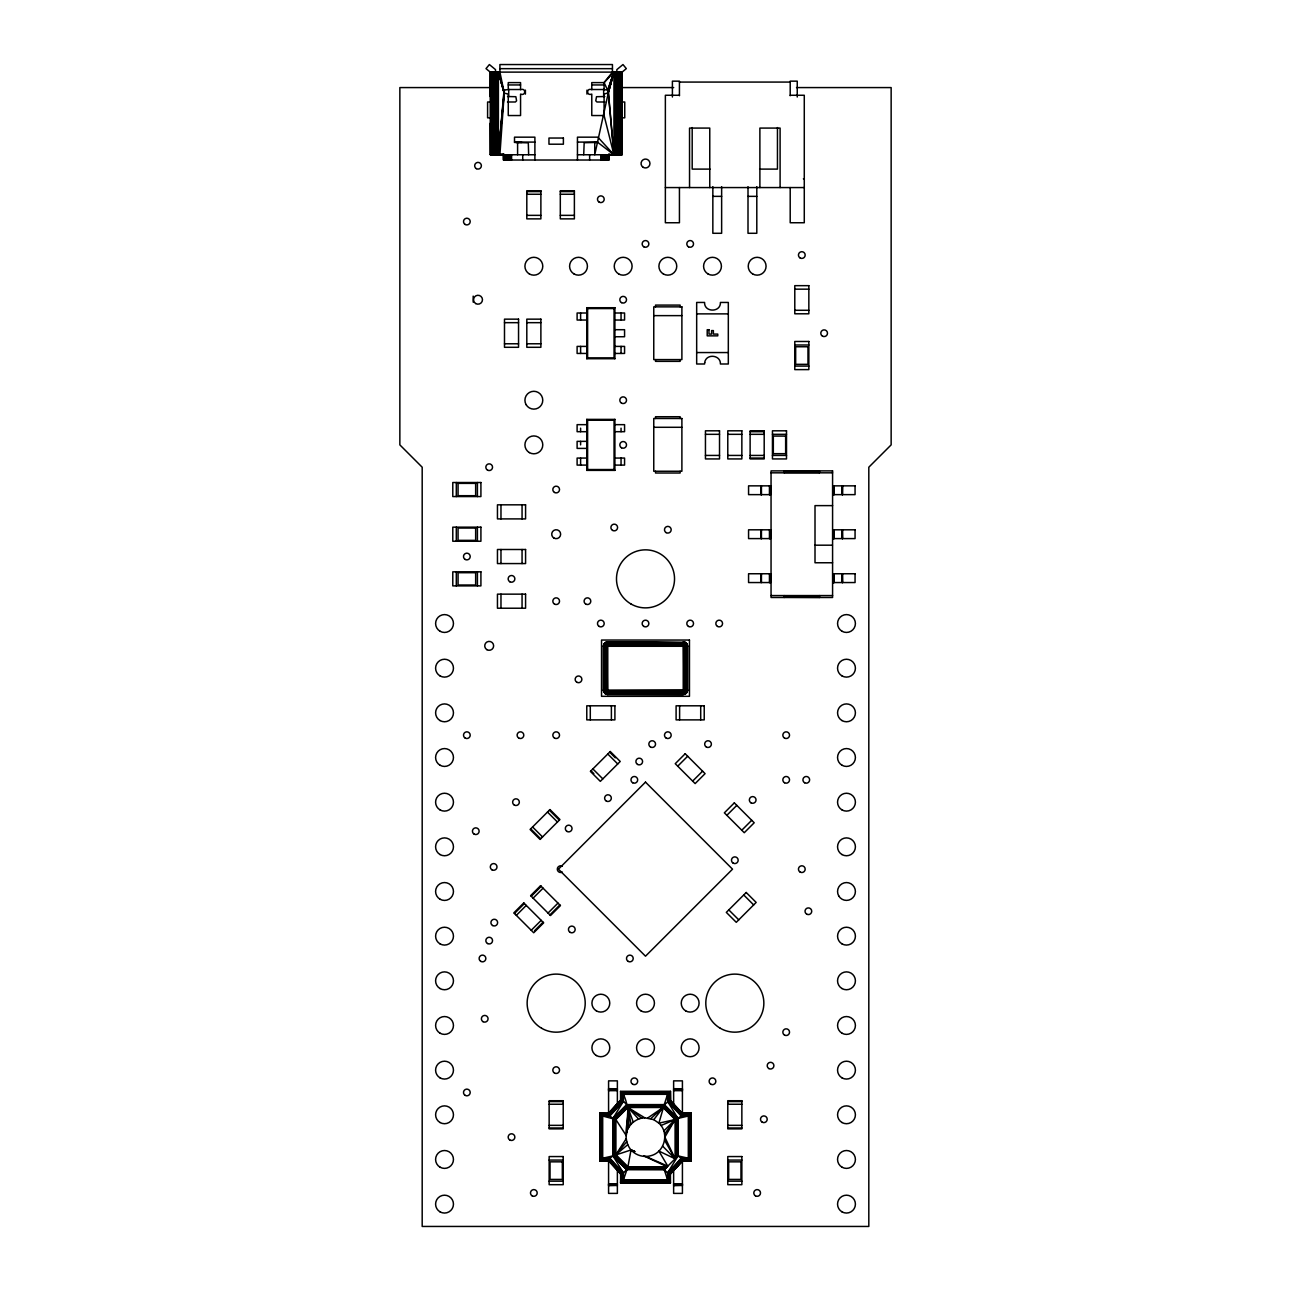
<?xml version="1.0" encoding="UTF-8"?>
<svg xmlns="http://www.w3.org/2000/svg" width="1291" height="1291" viewBox="0 0 1291 1291"><rect width="100%" height="100%" fill="white"/><g stroke="black" fill="none" stroke-linecap="round" stroke-linejoin="round"><path stroke-width="1.5" d="M583.71 154.759L584.178 142.72L596.232 142.446M490.354 72.118L490.241 96.551L491.29 96.551M634.752 1151.362L631.025 1149.958L613.096 1155.848L609.852 1158.237L608.577 1161.125L599.782 1161.142L599.782 1113.116L602.687 1116.021L615.872 1119.555L626.216 1135.564C629.266 1121.944 629.395 1107.258 623.424 1094.316L620.519 1091.428L670.481 1091.411L670.432 1100.222L664.268 1104.596L658.894 1123.17C669.609 1132.675 664.784 1152.282 650.874 1155.703C643.854 1157.753 635.866 1155.445 631.025 1149.958C621.036 1138.065 629.233 1121.137 627.926 1107.5L663.074 1107.5L675.128 1119.555L675.128 1158.802L658.894 1151.072L667.786 1166.144L645.726 1156.429M620.842 1091.734L620.729 1100.287L608.674 1113.326L620.632 1100.255L620.842 1091.734L620.842 1100.335L608.723 1113.439L599.992 1113.326L599.895 1161.029L602.687 1158.237L612.967 1155.897L626.732 1169.646L664.397 1169.533L626.861 1169.323L613.306 1155.768L613.306 1118.49L626.813 1104.806L664.187 1104.806L677.823 1118.442L688.313 1116.021L691.105 1113.229L682.406 1113.165L681.148 1116.021L678.033 1118.361L660.96 1125.51M626.716 1132.497L627.926 1107.5L644.725 1117.796L653.795 1119.652L658.894 1123.17L675.128 1119.555L664.849 1137.129L675.128 1158.802L662.622 1146.118M499.907 154.759L504.232 93.097L498.391 72.118L498.391 154.759L504.232 93.097L508.267 94.098L508.267 115.544L520.563 115.544L520.563 94.098C526.099 96.389 526.099 87.385 520.563 89.692L520.563 82.608L508.267 82.608L508.267 89.692L505.346 89.805L503.942 91.354L498.391 154.759L504.055 92.774M603.3 646.275L604.898 642.853L607.771 641.805L685.473 642.402L687.7 646.275L687.7 690.088L686.651 692.96L683.229 694.558L607.771 694.558L604.898 693.509L603.3 690.088L603.3 646.275L687.7 646.275M608.481 92.081L594.748 154.759L594.748 142.446L597.846 142.446L613.951 154.759L613.951 72.118L604.091 82.608L604.091 89.692L607.335 89.967L608.481 92.081L613.951 72.118L607.641 90.16L604.091 82.608L612.45 72.118L612.45 64.55L499.907 64.55L499.907 72.118L503.942 91.354L498.391 72.118L503.877 92.081M606.996 694.493L607.771 690.088L603.365 690.863M684.004 641.869L683.229 646.275L687.635 645.5M631.025 1149.958L634.639 1151.637L631.025 1149.958L627.926 1166.757L623.424 1179.942L620.519 1182.83L670.481 1182.846L670.432 1174.035L682.374 1161.029L690.895 1160.819L682.277 1160.819L670.158 1173.922L669.851 1182.201L669.658 1173.729L682.068 1160.319L690.395 1160.319L690.395 1113.939L682.068 1113.939L669.658 1100.529L669.851 1092.041M608.481 91.709L613.951 72.118L607.9 90.402M608.416 91.354L613.951 72.118L608.126 90.693M608.303 91.016L613.951 72.118L608.416 92.436L613.951 154.759L597.846 137.169L577.448 137.169L577.448 160.019M670.481 1182.83L667.576 1179.942L667.576 1172.922L678.033 1155.897L678.033 1118.361L664.252 1104.644L667.576 1094.316L670.481 1091.428M606.237 694.284L607.771 690.088L603.575 691.621M684.763 642.079L683.229 646.275L687.425 644.742M620.261 72.118L620.261 154.759L608.61 154.468L609.4 154.726L616.856 154.726L616.84 69.633L622.972 64.55L626.329 68.617L622.117 72.118L490.241 72.118L486.013 68.617L489.386 64.55L495.518 69.633L495.518 154.759L504.103 154.242M608.674 1160.932L600.105 1160.819L608.723 1160.819L620.842 1173.922L620.842 1182.508L620.632 1174.003L608.674 1160.932L600.105 1160.819M604.14 644.177L604.14 692.186M686.86 692.186L686.86 644.177M627.7 1129.544C630.557 1122.799 637.399 1118.087 644.725 1117.796M605.527 693.961L607.771 690.088L603.962 692.283L607.771 690.088L604.946 693.461M677.694 1156.236L677.904 1118.409L667.576 1101.336L667.576 1094.316L623.424 1094.316L623.424 1101.336L612.967 1118.361L612.967 1155.897L623.424 1172.922L623.424 1179.942L667.576 1179.942L664.268 1169.662L678.033 1155.897L688.313 1158.237L691.169 1161.093M643.676 1155.832L667.173 1166.757L627.926 1166.757L615.872 1154.703L626.216 1138.678M603.365 645.5L607.771 646.275L605.527 642.402L603.962 644.08L607.771 646.275L606.996 641.869M664.591 1134.031L675.128 1119.555L663.848 1130.997M653.795 1119.652L663.074 1107.5L647.824 1117.925M641.627 1118.184L627.926 1107.5L615.872 1119.555L615.872 1154.703L626.716 1141.76M686.102 642.853L683.229 646.275L687.102 644.048L685.44 642.466L683.229 646.275L686.651 643.402M664.268 1104.596L626.732 1104.596L623.424 1101.336L609.852 1116.021L602.687 1116.021L602.687 1158.237L609.852 1158.237L623.424 1172.922L626.78 1169.533L612.967 1155.897M664.268 1169.662L667.576 1172.922L681.148 1158.237L688.313 1158.237L688.313 1116.021L681.148 1116.021L667.576 1101.336M669.851 1173.809L682.148 1160.512L690.75 1160.674L690.75 1113.584L682.277 1113.439L670.158 1100.335L670.271 1091.621L620.729 1091.621M690.895 1160.819L682.326 1160.932L670.271 1173.971L682.374 1161.029L691.218 1161.142L691.218 1113.116L682.406 1113.165L682.423 1080.857L673.628 1080.857L673.628 1105.548M614.903 358.72L614.064 357.881L614.064 308.565L614.903 307.726L586.776 307.726L586.776 358.72L614.903 358.72L614.903 307.726M586.776 358.72L587.615 357.881L587.615 308.565L586.776 307.726M614.903 470.376L614.064 469.537L614.064 420.22L614.903 419.381L586.776 419.381L586.776 470.376L614.903 470.376L614.903 419.381M586.776 470.376L587.615 469.537L587.615 420.22L586.776 419.381M686.441 692.783L683.229 694.284M531.246 896.261L541.187 886.32M514.447 913.495L524.388 903.555M533.102 898.133L543.059 888.176M516.319 915.367L526.26 905.411M677.727 766.176L687.667 756.236M548.03 913.044L557.97 903.103M531.23 930.278L541.187 920.338M549.885 914.916L559.842 904.959M534.522 930.73L543.043 922.194M692.654 781.103L702.594 771.163M726.849 815.315L736.806 805.358M741.776 830.226L751.717 820.285M626.732 1104.596L612.967 1118.361L609.852 1116.021L608.577 1113.132L608.577 1080.857L617.372 1080.857L617.372 1105.548M677.388 1156.542L677.388 1118.619L664.01 1105.241L626.99 1105.241L613.612 1118.619L613.612 1155.639L626.99 1169.017L664.913 1169.017M650.874 1118.555L663.074 1107.5M615.872 1154.703L627.7 1144.714M492.081 72.118L492.081 154.759L496.632 154.242M605.673 642.644L607.771 642.079M620.519 1174.052L623.424 1172.922M499.907 68.665L612.45 68.665M679.437 82.075L790.205 82.075M604.091 82.608L591.778 82.608L591.778 89.692C586.243 87.385 586.243 96.389 591.778 94.098L591.778 115.544L604.091 115.544L613.951 154.759L608.303 92.774L604.091 94.098L604.091 115.544M508.267 84.948L520.563 84.948M591.778 84.948L604.091 84.948M490.467 87.578L399.855 87.578L399.855 444.879L422.189 467.213L422.189 1226.45L868.811 1226.45L868.811 467.213L891.145 444.879L891.145 87.578L796.515 87.578M621.342 87.578L673.692 87.578M508.267 89.515L520.563 89.515M591.778 89.515L604.091 89.515M679.437 95.26L665.365 95.26L665.365 222.746L679.437 222.746L679.437 187.566M790.205 95.26L804.277 95.26L804.277 222.746L790.205 222.746L790.205 187.566M507.541 96.551L509.009 96.551M603.349 96.551L604.817 96.551M621.649 96.551L621.988 72.118L621.988 154.759L621.649 123.274M491.581 102.005L487.595 102.005L487.595 117.82L491.581 117.836M507.476 101.989L515.432 101.989L516.594 100.811L515.851 96.712L508.702 96.551L508.702 89.031M620.777 117.836L624.747 117.82L624.747 102.005L620.777 102.005M491.29 123.274L490.241 123.274L490.354 154.759L490.241 72.118M514.512 142.091L534.894 142.091M577.448 142.091L597.846 142.091M528.648 154.759L528.309 142.849L514.512 142.446L514.512 137.169L534.894 137.169L534.894 160.019M496.293 154.468L503.748 154.468M495.502 154.726L503.361 154.63M616.856 154.726L608.997 154.63L608.803 160.019L608.803 154.759M490.241 154.759L534.894 154.759M577.448 154.759L622.117 154.759L622.117 72.118M503.425 154.759L503.555 160.019L608.932 160.019L608.932 154.097M710.034 169.105L692.186 169.105L692.186 127.567M759.608 169.105L777.456 169.105L777.456 127.567M803.405 178.787L804.277 178.787M665.365 187.566L804.277 187.566M526.809 191.617L540.881 191.617M560.31 191.617L574.382 191.617M526.809 194.263L540.881 194.263M560.31 194.263L574.382 194.263M712.842 196.361L721.637 196.361M748.005 196.361L756.8 196.361M526.809 215.355L540.881 215.355M560.31 215.355L574.382 215.355M794.788 289.168L808.844 289.168M587.615 308.565L614.064 308.565M794.788 310.276L808.844 310.276M586.776 313.003L577.109 313.003L577.109 320.039L586.776 320.039M614.903 313.003L624.57 313.003L624.57 320.039L614.903 320.039M696.672 313.874L728.318 313.874M653.762 315.633L681.89 315.633M504.491 322.669L518.546 322.669M526.809 322.669L540.881 322.669M614.903 329.705L624.57 329.705L624.57 336.741L614.903 336.741M504.491 343.777L518.546 343.777M526.809 343.777L540.881 343.777M794.788 345.004L808.844 345.004M586.776 346.408L577.109 346.408L577.109 353.444L586.776 353.444M614.903 346.408L624.57 346.408L624.57 353.444L614.903 353.444M696.672 352.556L728.318 352.556M587.615 357.881L614.064 357.881M794.788 366.095L808.844 366.095M587.615 420.22L614.064 420.22M586.776 424.658L577.109 424.658L577.109 431.694L586.776 431.694M614.903 424.658L624.57 424.658L624.57 431.694L614.903 431.694M653.762 427.289L681.89 427.289M750.119 431.694L764.191 431.694M705.451 434.325L719.523 434.325M727.785 434.325L741.857 434.325M750.119 434.325L764.191 434.325M772.454 434.325L786.509 434.325M586.776 441.361L577.109 441.361L577.109 448.397L586.776 448.397M705.451 455.433L719.523 455.433M727.785 455.433L741.857 455.433M750.119 455.433L764.191 455.433M772.454 455.433L786.509 455.433M586.776 458.063L577.109 458.063L577.109 465.099L586.776 465.099M614.903 458.063L624.57 458.063L624.57 465.099L614.903 465.099M750.119 458.063L764.191 458.063M587.615 469.537L614.064 469.537M784.234 471.15L819.398 471.15M784.234 471.344L819.398 471.344M784.234 471.586L819.398 471.586M784.234 471.86L819.398 471.86M784.234 472.167L819.398 472.167M784.234 472.49L819.398 472.49M771.05 472.829L832.582 472.829M832.582 505.62L815.008 505.62L815.008 562.763L832.582 562.763M815.008 545.189L832.405 545.189M771.05 595.571L832.582 595.571M784.234 595.893L819.398 595.893M784.234 596.232L819.398 596.232M784.234 596.523L819.398 596.523M784.234 596.813L819.398 596.813M784.234 597.039L819.398 597.039M784.234 597.233L819.398 597.378M603.3 690.088L687.7 690.088M608.577 1088.684L617.372 1088.797M673.628 1088.7L682.423 1088.797M608.577 1088.878L617.372 1089.023M673.628 1088.878L682.423 1089.023M608.577 1089.201L617.372 1089.201M673.628 1089.201L682.423 1089.201M608.577 1089.426L617.372 1089.426M673.628 1089.426L682.423 1089.426M608.577 1089.701L617.372 1089.701M673.628 1089.701L682.423 1089.701M608.577 1089.991L617.372 1089.991M673.628 1089.991L682.423 1089.991M608.577 1090.298L617.372 1090.298M673.628 1090.298L682.423 1090.298M608.577 1090.621L617.372 1090.621M673.628 1090.621L682.423 1090.621M670.013 1091.879L620.987 1091.879L621.149 1100.448L608.852 1113.746L600.412 1113.746L600.412 1160.512L608.852 1160.512L621.149 1173.809L621.149 1182.201M669.658 1092.234L621.342 1092.234L621.342 1100.529L608.932 1113.939L600.605 1113.939L600.605 1160.319L608.932 1160.319L621.342 1173.729L621.342 1182.023L669.658 1182.023M549.143 1101.61L563.215 1101.61M727.785 1101.61L741.857 1101.61M549.143 1104.241L563.215 1104.241M727.785 1104.241L741.857 1104.241M599.782 1113.116L608.594 1113.165L620.632 1100.255L620.519 1091.411M691.008 1160.932L691.008 1113.326L682.148 1113.746L669.851 1100.448M549.143 1125.349L563.215 1125.349M727.785 1125.349L741.857 1125.349M549.143 1127.979L563.215 1127.979M727.785 1127.979L741.857 1127.979M549.143 1160.076L563.215 1160.076M727.785 1160.076L741.857 1160.076M666.592 1167.338L627.684 1167.338L615.291 1154.945L615.291 1119.313L627.684 1106.92L663.316 1106.92L675.709 1119.313L675.709 1158.221M666.027 1167.903L627.458 1167.903L614.726 1155.171L614.726 1119.087L627.458 1106.355L663.542 1106.355L676.274 1119.087L676.274 1157.656M665.527 1168.403L627.248 1168.403L614.226 1155.38L614.226 1118.877L627.248 1105.854L663.752 1105.854L676.774 1118.877L676.774 1157.156M665.091 1168.839L627.071 1168.839L613.79 1155.558L613.79 1118.7L627.071 1105.419L663.929 1105.419L677.21 1118.7M549.143 1181.168L563.215 1181.168M727.785 1181.168L741.857 1181.168M620.987 1182.378L670.013 1182.378L670.158 1173.922L670.271 1182.637L620.729 1182.637M608.577 1183.96L617.372 1183.96M673.628 1183.96L682.423 1183.96M608.577 1184.267L617.372 1184.267M673.628 1184.267L682.423 1184.267M608.577 1184.557L617.372 1184.557M673.628 1184.557L682.423 1184.557M608.577 1184.815L617.372 1184.815M673.628 1184.815L682.423 1184.815M608.577 1185.041L617.372 1185.041M673.628 1185.041L682.423 1185.041M608.577 1185.364L617.372 1185.235M673.628 1185.364L682.423 1185.235M608.577 1185.558L617.372 1185.461M673.628 1185.558L682.423 1185.461M604.882 101.989L596.926 101.989L595.764 100.811L596.507 96.712L603.655 96.551L603.655 89.031M516.11 142.446L521.903 142.446M682.406 1113.165L691.008 1113.326M687.635 690.863L683.229 690.088L684.004 694.493M603.575 644.742L607.771 646.275L606.237 642.079M687.425 691.621L683.229 690.088L684.763 694.284M620.519 1100.206L623.424 1101.336M667.576 1172.922L670.481 1174.052M685.327 642.644L607.771 641.869L607.771 694.558M678.033 1155.897L681.148 1158.237L682.326 1160.932M604.349 643.402L607.771 646.275L604.898 642.853M604.559 692.783L607.771 694.284L683.229 694.493L683.229 641.805M609.659 752.137L615.339 757.817M607.787 754.009L617.744 763.949M743.729 894.97L753.67 904.91M592.876 768.92L602.816 778.876M591.004 770.792L593.844 773.632M728.802 909.897L738.759 919.837M549.369 810.199L559.31 820.14M547.497 812.071L557.438 822.012M532.586 826.982L542.527 836.923M530.714 828.854L540.655 838.795M638.642 1119.039L627.926 1107.5L629.153 1126.785M670.271 1100.287L682.326 1113.326M686.102 693.509L683.229 690.088L687.102 692.331L683.229 690.088L685.473 693.961M664.591 1140.227L675.128 1158.802M633.268 1122.137L627.926 1107.5L631.025 1124.3M498.391 72.118L503.877 91.709M670.271 1091.621L670.432 1100.222L670.368 1091.524M620.842 1182.508L620.729 1173.971L620.519 1182.846M842.587 485.852L842.587 494.631M842.587 529.81L842.587 538.589M842.587 573.753L842.587 582.548M842.426 485.852L842.281 494.631M842.281 529.81L842.426 538.589M842.281 573.753L842.426 582.548M842.152 485.852L842.152 494.631M842.152 529.81L842.152 538.589M842.152 573.753L842.152 582.548M834.164 485.852L834.164 494.631M834.164 529.81L834.164 538.589M834.164 573.753L834.164 582.548M833.857 485.852L833.857 494.631M833.857 529.81L833.857 538.589M833.857 573.753L833.857 582.548M833.534 485.852L833.534 494.631M833.534 529.81L833.534 538.589M833.534 573.753L833.534 582.548M833.195 485.852L833.195 494.631M833.195 529.81L833.195 538.589M833.195 573.753L833.195 582.548M819.398 470.892L819.398 472.829M819.398 595.571L819.398 597.491M797.241 97.019L797.241 81.155L790.205 81.155L790.205 95.744M784.234 470.892L784.234 472.829M784.234 595.571L784.234 597.491M780.103 187.566L780.103 128.083L759.883 128.083L759.883 187.566M770.437 485.852L770.437 494.631M770.437 529.81L770.437 538.589M770.437 573.753L770.437 582.548M770.098 485.852L770.098 494.631M770.098 529.81L770.098 538.589M770.098 573.753L770.098 582.548M769.775 485.852L769.775 494.631M769.775 529.81L769.775 538.589M769.775 573.753L769.775 582.548M769.452 485.852L769.452 494.631M769.452 529.81L769.452 538.589M769.452 573.753L769.452 582.548M761.48 494.631L761.351 485.852L761.19 494.631M761.48 538.589L761.351 529.81L761.19 538.589M761.48 573.753L761.351 582.548L761.19 573.753M761.045 485.852L761.045 494.631M761.045 529.81L761.045 538.589M761.045 573.753L761.045 582.548M756.8 186.695L756.8 233.284L748.005 233.284L748.005 186.695M721.637 186.695L721.637 233.284L712.842 233.284L712.842 186.695M709.76 187.566L709.76 128.083L689.539 128.083L689.539 187.566M700.706 705.806L700.706 719.878M682.423 1159.383L682.423 1193.4L673.628 1193.4L673.628 1168.839M680.131 306.855L680.131 305.096L655.521 305.096L655.521 306.855M680.131 359.592L680.131 361.351L655.521 361.351L655.521 359.592M680.131 418.494L680.131 416.735L655.521 416.735L655.521 418.494M680.131 471.247L680.131 473.006L655.521 473.006L655.521 471.247M679.615 705.806L679.615 719.878M679.437 95.744L679.437 81.155L672.401 81.155L672.401 97.019M621.649 72.118L621.649 154.759M621.068 72.118L621.068 154.759M621.052 313.003L621.052 320.039M621.052 346.408L621.052 353.444M621.052 428.176L621.052 431.694M621.052 458.063L621.052 465.099M619.277 72.118L619.277 154.759M618.131 72.118L618.131 154.759M617.372 1168.839L617.372 1193.4L608.577 1193.4L608.577 1159.383M615.436 72.118L615.436 154.759M611.385 705.806L611.385 719.878M608.448 154.759L608.448 160.019M607.867 154.759L607.867 160.019M607.077 154.759L607.077 160.019M606.092 154.759L606.092 160.019M604.946 154.759L604.946 160.019M603.639 154.759L603.639 160.019M602.251 154.759L602.251 160.019M600.767 154.759L600.767 160.019M590.294 705.806L590.294 719.878M589.632 154.759L589.632 160.019M586.953 90.128L586.953 94.098M580.611 313.003L580.611 320.039M580.611 346.408L580.611 353.444M580.611 428.176L580.611 431.694M580.611 441.361L580.611 444.879M580.611 458.063L580.611 465.099M525.405 90.128L525.405 94.098M522.726 154.759L522.726 160.019M522.064 504.829L522.064 518.901M522.064 549.498L522.064 563.57M522.064 594.15L522.064 608.222M517.594 142.446L517.594 154.759M511.591 154.759L511.591 160.019M510.106 154.759L510.106 160.019M508.702 154.759L508.702 160.019M507.411 154.759L507.411 160.019M506.266 154.759L506.266 160.019M505.281 154.759L505.281 160.019M504.474 154.759L504.474 160.019M503.893 154.759L503.893 160.019M503.425 154.097L503.425 160.019M500.973 504.829L500.973 518.901M500.973 549.498L500.973 563.57M500.973 594.15L500.973 608.222M496.922 72.118L496.922 154.759M494.227 72.118L494.227 154.759M493.065 72.118L493.065 154.759M491.29 72.118L491.29 154.759M490.709 72.118L490.709 154.759M477.412 482.511L477.412 496.567M477.412 527.164L477.412 541.236M477.412 571.832L477.412 585.888M473.184 296.107L473.184 302.142M456.304 482.511L456.304 496.567M456.304 527.164L456.304 541.236M456.304 571.832L456.304 585.888M562.327 872.07A3.357 3.357 0 0 1 557.292 869.166A3.357 3.357 0 0 1 562.327 866.245M603.962 645.597L603.898 690.088L605.834 693.445L683.229 693.961L686.586 692.024L687.102 646.275L685.166 642.918L607.771 642.402L605.285 643.305L603.962 645.597M604.398 645.678L604.349 690.088L606.06 693.057L683.229 693.509L686.199 691.798L686.651 646.275L684.94 643.305L607.771 642.853L604.398 645.678M604.946 645.774L604.898 690.088L606.334 692.573L683.229 692.96L685.715 691.524L686.102 646.275L684.666 643.789L607.771 643.402L604.946 645.774M605.56 645.887L605.527 690.088L606.657 692.024L683.229 692.331L685.166 691.201L685.473 646.275L684.343 644.338L607.771 644.048L605.56 645.887M606.27 646.016L606.996 691.411L684.553 690.863L684.004 644.951L607.771 644.742L606.27 646.016M606.996 646.145L607.383 690.766L683.907 690.475L683.617 645.597L607.044 646.016M704.692 362.626L704.579 363.997L696.672 363.997L696.672 302.449L704.579 302.449C704.144 312.632 720.846 312.632 720.41 302.449L728.318 302.449L728.318 363.997L720.41 363.997C720.862 354.67 705.87 353.347 704.692 362.626M621.762 1100.69L609.126 1114.375L601.041 1114.375L601.041 1159.883L609.126 1159.883L621.762 1173.567L621.762 1181.588L669.238 1181.588L669.238 1173.567L681.874 1159.883L689.959 1159.883L689.959 1114.375L681.874 1114.375L669.238 1100.69L669.238 1092.67L621.762 1092.67L621.762 1100.69M622.278 1100.884L609.352 1114.875L601.541 1114.875L601.541 1159.383L609.352 1159.383L622.278 1173.358L622.278 1181.087L668.722 1181.087L668.722 1173.358L681.648 1159.383L689.459 1159.383L689.459 1114.875L681.648 1114.875L668.722 1100.884L668.722 1093.17L622.278 1093.17L622.278 1100.884M622.827 1101.11L609.594 1115.424L602.09 1115.424L602.09 1158.834L609.594 1158.834L622.827 1173.148L622.827 1180.523L668.173 1180.523L668.173 1173.148L681.406 1158.834L688.91 1158.834L688.91 1115.424L681.406 1115.424L668.173 1101.11L668.173 1093.719L622.827 1093.719L622.827 1101.11M549.982 809.57L530.085 829.467L540.041 839.424L559.939 819.527L549.982 809.57M610.272 751.523L590.39 771.405L600.331 781.362L620.229 761.464L610.272 751.523M540.574 885.691L530.617 895.647L550.515 915.529L560.455 905.588L540.574 885.691M523.775 902.925L513.834 912.866L533.716 932.764L543.672 922.823L523.775 902.925M645.5 782.12L558.47 869.166L645.5 956.195L732.53 869.166L645.5 782.12M685.182 753.75L675.241 763.691L695.139 783.589L705.08 773.648L685.182 753.75M734.321 802.873L724.364 812.83L744.261 832.711L754.202 822.77L734.321 802.873M746.214 892.484L726.317 912.382L736.273 922.323L756.155 902.425L746.214 892.484M563.392 138.04L548.965 138.04L548.965 144.205L563.392 144.205L563.392 138.04M540.881 190.745L526.809 190.745L526.809 218.873L540.881 218.873L540.881 190.745M574.382 190.745L560.31 190.745L560.31 218.873L574.382 218.873L574.382 190.745M808.844 285.666L794.788 285.666L794.788 313.794L808.844 313.794L808.844 285.666M681.89 306.855L653.762 306.855L653.762 359.592L681.89 359.592L681.89 306.855M518.546 319.151L504.491 319.151L504.491 347.295L518.546 347.295L518.546 319.151M540.881 319.151L526.809 319.151L526.809 347.295L540.881 347.295L540.881 319.151M708.969 329.721L707.21 329.721L707.21 335.854L717.764 335.854L717.764 334.095L713.374 334.095L713.374 330.577L711.615 330.577L711.615 334.095L708.969 334.095L708.969 329.721M808.844 341.486L794.788 341.486L794.788 369.613L808.844 369.613L808.844 341.486M807.972 346.763L795.659 346.763L795.659 364.336L807.972 364.336L807.972 346.763M681.89 418.494L653.762 418.494L653.762 471.247L681.89 471.247L681.89 418.494M719.523 430.807L705.451 430.807L705.451 458.934L719.523 458.934L719.523 430.807M741.857 430.807L727.785 430.807L727.785 458.934L741.857 458.934L741.857 430.807M764.191 430.807L750.119 430.807L750.119 458.934L764.191 458.934L764.191 430.807M786.509 430.807L772.454 430.807L772.454 458.934L786.509 458.934L786.509 430.807M785.638 436.084L773.325 436.084L773.325 453.674L785.638 453.674L785.638 436.084M832.582 470.892L771.05 470.892L771.05 597.491L832.582 597.491L832.582 470.892M480.914 482.511L452.786 482.511L452.786 496.567L480.914 496.567L480.914 482.511M475.653 483.383L458.063 483.383L458.063 495.696L475.653 495.696L475.653 483.383M770.775 485.852L748.57 485.852L748.57 494.631L770.775 494.631L770.775 485.852M855.062 485.852L832.856 485.852L832.856 494.631L855.062 494.631L855.062 485.852M525.582 504.829L497.455 504.829L497.455 518.901L525.582 518.901L525.582 504.829M480.914 527.164L452.786 527.164L452.786 541.236L480.914 541.236L480.914 527.164M475.653 528.051L458.063 528.051L458.063 540.348L475.653 540.348L475.653 528.051M770.775 529.81L748.57 529.81L748.57 538.589L770.775 538.589L770.775 529.81M855.062 529.81L832.856 529.81L832.856 538.589L855.062 538.589L855.062 529.81M525.582 549.498L497.455 549.498L497.455 563.57L525.582 563.57L525.582 549.498M480.914 571.832L452.786 571.832L452.786 585.888L480.914 585.888L480.914 571.832M475.653 572.704L458.063 572.704L458.063 585.017L475.653 585.017L475.653 572.704M770.775 573.753L748.57 573.753L748.57 582.548L770.775 582.548L770.775 573.753M855.062 573.753L832.856 573.753L832.856 582.548L855.062 582.548L855.062 573.753M525.582 594.15L497.455 594.15L497.455 608.222L525.582 608.222L525.582 594.15M689.459 640.046L601.541 640.046L601.541 696.317L689.459 696.317L689.459 640.046M614.903 705.806L586.776 705.806L586.776 719.878L614.903 719.878L614.903 705.806M704.224 705.806L676.097 705.806L676.097 719.878L704.224 719.878L704.224 705.806M563.215 1100.723L549.143 1100.723L549.143 1128.867L563.215 1128.867L563.215 1100.723M741.857 1100.723L727.785 1100.723L727.785 1128.867L741.857 1128.867L741.857 1100.723M563.215 1156.558L549.143 1156.558L549.143 1184.686L563.215 1184.686L563.215 1156.558M741.857 1156.558L727.785 1156.558L727.785 1184.686L741.857 1184.686L741.857 1156.558M562.327 1161.835L550.031 1161.835L550.031 1179.409L562.327 1179.409L562.327 1161.835M740.969 1161.835L728.673 1161.835L728.673 1179.409L740.969 1179.409L740.969 1161.835M541.655 1028.282A29.031 29.031 0 0 0 585.21 1003.139A29.031 29.031 0 0 0 541.655 977.997A29.031 29.031 0 0 0 541.655 1028.282M630.992 603.994A29.031 29.031 0 0 0 674.531 578.852A29.031 29.031 0 0 0 630.992 553.726A29.031 29.031 0 0 0 630.992 603.994M720.313 1028.282A29.031 29.031 0 0 0 763.852 1003.139A29.031 29.031 0 0 0 720.313 977.997A29.031 29.031 0 0 0 720.313 1028.282M621.487 403.115A3.357 3.357 0 0 0 626.522 400.21A3.357 3.357 0 0 0 621.487 397.305A3.357 3.357 0 0 0 621.487 403.115M606.302 801.049A3.357 3.357 0 0 0 611.337 798.145A3.357 3.357 0 0 0 606.302 795.224A3.357 3.357 0 0 0 606.302 801.049M666.156 532.634A3.357 3.357 0 0 0 671.191 529.73A3.357 3.357 0 0 0 666.156 526.825A3.357 3.357 0 0 0 666.156 532.634M599.153 626.425A3.357 3.357 0 0 0 604.204 623.521A3.357 3.357 0 0 0 599.153 620.616A3.357 3.357 0 0 0 599.153 626.425M804.6 782.749A3.357 3.357 0 0 0 809.635 779.829A3.357 3.357 0 0 0 804.6 776.924A3.357 3.357 0 0 0 804.6 782.749M800.13 257.974A3.357 3.357 0 0 0 805.181 255.069A3.357 3.357 0 0 0 800.13 252.148A3.357 3.357 0 0 0 800.13 257.974M628.184 961.392A3.357 3.357 0 0 0 633.219 958.487A3.357 3.357 0 0 0 628.184 955.566A3.357 3.357 0 0 0 628.184 961.392M612.563 530.407A3.357 3.357 0 0 0 617.598 527.503A3.357 3.357 0 0 0 612.563 524.598A3.357 3.357 0 0 0 612.563 530.407M643.822 246.807A3.357 3.357 0 0 0 648.857 243.902A3.357 3.357 0 0 0 643.822 240.997A3.357 3.357 0 0 0 643.822 246.807M688.474 626.425A3.357 3.357 0 0 0 693.525 623.521A3.357 3.357 0 0 0 688.474 620.616A3.357 3.357 0 0 0 688.474 626.425M717.506 626.425A3.357 3.357 0 0 0 722.557 623.521A3.357 3.357 0 0 0 717.506 620.616A3.357 3.357 0 0 0 717.506 626.425M688.474 246.807A3.357 3.357 0 0 0 693.525 243.902A3.357 3.357 0 0 0 688.474 240.997A3.357 3.357 0 0 0 688.474 246.807M554.501 738.081A3.357 3.357 0 0 0 559.536 735.176A3.357 3.357 0 0 0 554.501 732.271A3.357 3.357 0 0 0 554.501 738.081M518.772 738.081A3.357 3.357 0 0 0 523.807 735.176A3.357 3.357 0 0 0 518.772 732.271A3.357 3.357 0 0 0 518.772 738.081M492.581 925.518A3.357 3.357 0 0 0 497.632 922.613A3.357 3.357 0 0 0 492.581 919.708A3.357 3.357 0 0 0 492.581 925.518M570.122 932.36A3.357 3.357 0 0 0 575.173 929.455A3.357 3.357 0 0 0 570.122 926.551A3.357 3.357 0 0 0 570.122 932.36M487.514 943.527A3.357 3.357 0 0 0 492.549 940.623A3.357 3.357 0 0 0 487.514 937.702A3.357 3.357 0 0 0 487.514 943.527M710.808 1084.214A3.357 3.357 0 0 0 715.843 1081.293A3.357 3.357 0 0 0 710.808 1078.388A3.357 3.357 0 0 0 710.808 1084.214M706.355 747.021A3.357 3.357 0 0 0 711.389 744.1A3.357 3.357 0 0 0 706.355 741.195A3.357 3.357 0 0 0 706.355 747.021M755.477 1195.869A3.357 3.357 0 0 0 760.512 1192.949A3.357 3.357 0 0 0 755.477 1190.044A3.357 3.357 0 0 0 755.477 1195.869M532.166 1195.869A3.357 3.357 0 0 0 537.201 1192.949A3.357 3.357 0 0 0 532.166 1190.044A3.357 3.357 0 0 0 532.166 1195.869M784.508 1035.075A3.357 3.357 0 0 0 789.543 1032.171A3.357 3.357 0 0 0 784.508 1029.266A3.357 3.357 0 0 0 784.508 1035.075M806.697 914.157A3.357 3.357 0 0 0 811.732 911.252A3.357 3.357 0 0 0 806.697 908.348A3.357 3.357 0 0 0 806.697 914.157M733.143 863.13A3.357 3.357 0 0 0 738.178 860.226A3.357 3.357 0 0 0 733.143 857.321A3.357 3.357 0 0 0 733.143 863.13M621.487 447.783A3.357 3.357 0 0 0 626.522 444.879A3.357 3.357 0 0 0 621.487 441.974A3.357 3.357 0 0 0 621.487 447.783M465.18 559.439A3.357 3.357 0 0 0 470.214 556.534A3.357 3.357 0 0 0 465.18 553.613A3.357 3.357 0 0 0 465.18 559.439M514.302 805.068A3.357 3.357 0 0 0 519.337 802.163A3.357 3.357 0 0 0 514.302 799.258A3.357 3.357 0 0 0 514.302 805.068M751.007 802.841A3.357 3.357 0 0 0 756.042 799.936A3.357 3.357 0 0 0 751.007 797.031A3.357 3.357 0 0 0 751.007 802.841M576.835 682.261A3.357 3.357 0 0 0 581.87 679.34A3.357 3.357 0 0 0 576.835 676.436A3.357 3.357 0 0 0 576.835 682.261M762.174 1122.169A3.357 3.357 0 0 0 767.209 1119.265A3.357 3.357 0 0 0 762.174 1116.36A3.357 3.357 0 0 0 762.174 1122.169M554.501 1073.047A3.357 3.357 0 0 0 559.536 1070.142A3.357 3.357 0 0 0 554.501 1067.221A3.357 3.357 0 0 0 554.501 1073.047M509.832 1140.034A3.357 3.357 0 0 0 514.867 1137.129A3.357 3.357 0 0 0 509.832 1134.224A3.357 3.357 0 0 0 509.832 1140.034M768.871 1068.577A3.357 3.357 0 0 0 773.906 1065.672A3.357 3.357 0 0 0 768.871 1062.767A3.357 3.357 0 0 0 768.871 1068.577M480.801 961.392A3.357 3.357 0 0 0 485.852 958.487A3.357 3.357 0 0 0 480.801 955.566A3.357 3.357 0 0 0 480.801 961.392M483.044 1021.681A3.357 3.357 0 0 0 488.079 1018.777A3.357 3.357 0 0 0 483.044 1015.872A3.357 3.357 0 0 0 483.044 1021.681M474.104 834.099A3.357 3.357 0 0 0 479.139 831.194A3.357 3.357 0 0 0 474.104 828.289A3.357 3.357 0 0 0 474.104 834.099M643.273 167.378A4.47 4.47 0 0 0 649.97 163.505A4.47 4.47 0 0 0 643.273 159.648A4.47 4.47 0 0 0 643.273 167.378M475.782 303.595A4.47 4.47 0 0 0 482.479 299.722A4.47 4.47 0 0 0 475.782 295.865A4.47 4.47 0 0 0 475.782 303.595M486.949 649.712A4.47 4.47 0 0 0 493.646 645.855A4.47 4.47 0 0 0 486.949 641.982A4.47 4.47 0 0 0 486.949 649.712M784.508 782.749A3.357 3.357 0 0 0 789.543 779.829A3.357 3.357 0 0 0 784.508 776.924A3.357 3.357 0 0 0 784.508 782.749M632.655 782.749A3.357 3.357 0 0 0 637.689 779.829A3.357 3.357 0 0 0 632.655 776.924A3.357 3.357 0 0 0 632.655 782.749M632.655 1084.214A3.357 3.357 0 0 0 637.689 1081.293A3.357 3.357 0 0 0 632.655 1078.388A3.357 3.357 0 0 0 632.655 1084.214M650.519 747.021A3.357 3.357 0 0 0 655.554 744.1A3.357 3.357 0 0 0 650.519 741.195A3.357 3.357 0 0 0 650.519 747.021M643.822 626.425A3.357 3.357 0 0 0 648.857 623.521A3.357 3.357 0 0 0 643.822 620.616A3.357 3.357 0 0 0 643.822 626.425M553.952 538.073A4.47 4.47 0 0 0 560.649 534.2A4.47 4.47 0 0 0 553.952 530.327A4.47 4.47 0 0 0 553.952 538.073M554.501 604.091A3.357 3.357 0 0 0 559.536 601.186A3.357 3.357 0 0 0 554.501 598.282A3.357 3.357 0 0 0 554.501 604.091M465.18 224.473A3.357 3.357 0 0 0 470.214 221.568A3.357 3.357 0 0 0 465.18 218.663A3.357 3.357 0 0 0 465.18 224.473M465.18 738.081A3.357 3.357 0 0 0 470.214 735.176A3.357 3.357 0 0 0 465.18 732.271A3.357 3.357 0 0 0 465.18 738.081M822.464 336.128A3.357 3.357 0 0 0 827.499 333.223A3.357 3.357 0 0 0 822.464 330.318A3.357 3.357 0 0 0 822.464 336.128M637.56 764.433A3.357 3.357 0 0 0 642.595 761.529A3.357 3.357 0 0 0 637.56 758.624A3.357 3.357 0 0 0 637.56 764.433M784.508 738.081A3.357 3.357 0 0 0 789.543 735.176A3.357 3.357 0 0 0 784.508 732.271A3.357 3.357 0 0 0 784.508 738.081M585.759 604.091A3.357 3.357 0 0 0 590.794 601.186A3.357 3.357 0 0 0 585.759 598.282A3.357 3.357 0 0 0 585.759 604.091M509.832 581.773A3.357 3.357 0 0 0 514.867 578.852A3.357 3.357 0 0 0 509.832 575.947A3.357 3.357 0 0 0 509.832 581.773M567.007 831.436A3.357 3.357 0 0 0 572.042 828.532A3.357 3.357 0 0 0 567.007 825.611A3.357 3.357 0 0 0 567.007 831.436M666.156 738.081A3.357 3.357 0 0 0 671.191 735.176A3.357 3.357 0 0 0 666.156 732.271A3.357 3.357 0 0 0 666.156 738.081M476.347 168.653A3.357 3.357 0 0 0 481.382 165.748A3.357 3.357 0 0 0 476.347 162.827A3.357 3.357 0 0 0 476.347 168.653M465.18 1095.381A3.357 3.357 0 0 0 470.214 1092.46A3.357 3.357 0 0 0 465.18 1089.556A3.357 3.357 0 0 0 465.18 1095.381M800.13 872.07A3.357 3.357 0 0 0 805.181 869.166A3.357 3.357 0 0 0 800.13 866.245A3.357 3.357 0 0 0 800.13 872.07M554.501 492.452A3.357 3.357 0 0 0 559.536 489.531A3.357 3.357 0 0 0 554.501 486.626A3.357 3.357 0 0 0 554.501 492.452M487.514 470.118A3.357 3.357 0 0 0 492.549 467.213A3.357 3.357 0 0 0 487.514 464.292A3.357 3.357 0 0 0 487.514 470.118M599.153 202.138A3.357 3.357 0 0 0 604.204 199.234A3.357 3.357 0 0 0 599.153 196.329A3.357 3.357 0 0 0 599.153 202.138M491.968 869.827A3.357 3.357 0 0 0 497.003 866.923A3.357 3.357 0 0 0 491.968 864.018A3.357 3.357 0 0 0 491.968 869.827M621.487 302.627A3.357 3.357 0 0 0 626.522 299.722A3.357 3.357 0 0 0 621.487 296.817A3.357 3.357 0 0 0 621.487 302.627M440.053 631.251A8.94 8.94 0 0 0 453.464 623.521A8.94 8.94 0 0 0 440.053 615.791A8.94 8.94 0 0 0 440.053 631.251M440.053 675.919A8.94 8.94 0 0 0 453.464 668.189A8.94 8.94 0 0 0 440.053 660.443A8.94 8.94 0 0 0 440.053 675.919M440.053 720.572A8.94 8.94 0 0 0 453.464 712.842A8.94 8.94 0 0 0 440.053 705.112A8.94 8.94 0 0 0 440.053 720.572M440.053 765.24A8.94 8.94 0 0 0 453.464 757.51A8.94 8.94 0 0 0 440.053 749.764A8.94 8.94 0 0 0 440.053 765.24M440.053 809.909A8.94 8.94 0 0 0 453.464 802.163A8.94 8.94 0 0 0 440.053 794.433A8.94 8.94 0 0 0 440.053 809.909M440.053 854.561A8.94 8.94 0 0 0 453.464 846.831A8.94 8.94 0 0 0 440.053 839.085A8.94 8.94 0 0 0 440.053 854.561M440.053 899.23A8.94 8.94 0 0 0 453.464 891.484A8.94 8.94 0 0 0 440.053 883.754A8.94 8.94 0 0 0 440.053 899.23M440.053 943.882A8.94 8.94 0 0 0 453.464 936.153A8.94 8.94 0 0 0 440.053 928.423A8.94 8.94 0 0 0 440.053 943.882M440.053 988.551A8.94 8.94 0 0 0 453.464 980.805A8.94 8.94 0 0 0 440.053 973.075A8.94 8.94 0 0 0 440.053 988.551M440.053 1033.203A8.94 8.94 0 0 0 453.464 1025.474A8.94 8.94 0 0 0 440.053 1017.744A8.94 8.94 0 0 0 440.053 1033.203M440.053 1077.872A8.94 8.94 0 0 0 453.464 1070.142A8.94 8.94 0 0 0 440.053 1062.396A8.94 8.94 0 0 0 440.053 1077.872M440.053 1122.524A8.94 8.94 0 0 0 453.464 1114.795A8.94 8.94 0 0 0 440.053 1107.065A8.94 8.94 0 0 0 440.053 1122.524M440.053 1167.193A8.94 8.94 0 0 0 453.464 1159.463A8.94 8.94 0 0 0 440.053 1151.717A8.94 8.94 0 0 0 440.053 1167.193M440.053 1211.862A8.94 8.94 0 0 0 453.464 1204.116A8.94 8.94 0 0 0 440.053 1196.386A8.94 8.94 0 0 0 440.053 1211.862M842.006 631.251A8.94 8.94 0 0 0 855.417 623.521A8.94 8.94 0 0 0 842.006 615.791A8.94 8.94 0 0 0 842.006 631.251M842.006 675.919A8.94 8.94 0 0 0 855.417 668.189A8.94 8.94 0 0 0 842.006 660.443A8.94 8.94 0 0 0 842.006 675.919M842.006 720.572A8.94 8.94 0 0 0 855.417 712.842A8.94 8.94 0 0 0 842.006 705.112A8.94 8.94 0 0 0 842.006 720.572M842.006 765.24A8.94 8.94 0 0 0 855.417 757.51A8.94 8.94 0 0 0 842.006 749.764A8.94 8.94 0 0 0 842.006 765.24M842.006 809.909A8.94 8.94 0 0 0 855.417 802.163A8.94 8.94 0 0 0 842.006 794.433A8.94 8.94 0 0 0 842.006 809.909M842.006 854.561A8.94 8.94 0 0 0 855.417 846.831A8.94 8.94 0 0 0 842.006 839.085A8.94 8.94 0 0 0 842.006 854.561M838.747 895.954A8.94 8.94 0 0 0 854.206 895.954A8.94 8.94 0 0 0 846.476 882.56A8.94 8.94 0 0 0 838.747 895.954M842.006 943.882A8.94 8.94 0 0 0 855.417 936.153A8.94 8.94 0 0 0 842.006 928.423A8.94 8.94 0 0 0 842.006 943.882M842.006 988.551A8.94 8.94 0 0 0 855.417 980.805A8.94 8.94 0 0 0 842.006 973.075A8.94 8.94 0 0 0 842.006 988.551M842.006 1033.203A8.94 8.94 0 0 0 855.417 1025.474A8.94 8.94 0 0 0 842.006 1017.744A8.94 8.94 0 0 0 842.006 1033.203M842.006 1077.872A8.94 8.94 0 0 0 855.417 1070.142A8.94 8.94 0 0 0 842.006 1062.396A8.94 8.94 0 0 0 842.006 1077.872M842.006 1122.524A8.94 8.94 0 0 0 855.417 1114.795A8.94 8.94 0 0 0 842.006 1107.065A8.94 8.94 0 0 0 842.006 1122.524M842.006 1167.193A8.94 8.94 0 0 0 855.417 1159.463A8.94 8.94 0 0 0 842.006 1151.717A8.94 8.94 0 0 0 842.006 1167.193M842.006 1211.862A8.94 8.94 0 0 0 855.417 1204.116A8.94 8.94 0 0 0 842.006 1196.386A8.94 8.94 0 0 0 842.006 1211.862M596.377 1055.538A8.94 8.94 0 0 0 609.772 1047.808A8.94 8.94 0 0 0 596.377 1040.062A8.94 8.94 0 0 0 596.377 1055.538M596.377 1010.885A8.94 8.94 0 0 0 609.772 1003.139A8.94 8.94 0 0 0 596.377 995.409A8.94 8.94 0 0 0 596.377 1010.885M641.03 1055.538A8.94 8.94 0 0 0 654.44 1047.808A8.94 8.94 0 0 0 641.03 1040.062A8.94 8.94 0 0 0 641.03 1055.538M641.03 1010.885A8.94 8.94 0 0 0 654.44 1003.139A8.94 8.94 0 0 0 641.03 995.409A8.94 8.94 0 0 0 641.03 1010.885M685.699 1055.538A8.94 8.94 0 0 0 699.093 1047.808A8.94 8.94 0 0 0 685.699 1040.062A8.94 8.94 0 0 0 685.699 1055.538M685.699 1010.885A8.94 8.94 0 0 0 699.093 1003.139A8.94 8.94 0 0 0 685.699 995.409A8.94 8.94 0 0 0 685.699 1010.885M574.043 273.966A8.94 8.94 0 0 0 587.437 266.236A8.94 8.94 0 0 0 574.043 258.49A8.94 8.94 0 0 0 574.043 273.966M529.375 273.966A8.94 8.94 0 0 0 542.785 266.236A8.94 8.94 0 0 0 529.375 258.49A8.94 8.94 0 0 0 529.375 273.966M526.115 404.68A8.94 8.94 0 0 0 541.575 404.68A8.94 8.94 0 0 0 533.845 391.286A8.94 8.94 0 0 0 526.115 404.68M529.375 452.608A8.94 8.94 0 0 0 542.785 444.879A8.94 8.94 0 0 0 529.375 437.133A8.94 8.94 0 0 0 529.375 452.608M663.364 273.966A8.94 8.94 0 0 0 676.758 266.236A8.94 8.94 0 0 0 663.364 258.49A8.94 8.94 0 0 0 663.364 273.966M618.696 273.966A8.94 8.94 0 0 0 632.106 266.236A8.94 8.94 0 0 0 618.696 258.49A8.94 8.94 0 0 0 618.696 273.966M708.033 273.966A8.94 8.94 0 0 0 721.427 266.236A8.94 8.94 0 0 0 708.033 258.49A8.94 8.94 0 0 0 708.033 273.966M752.685 273.966A8.94 8.94 0 0 0 766.079 266.236A8.94 8.94 0 0 0 752.685 258.49A8.94 8.94 0 0 0 752.685 273.966"/></g></svg>
